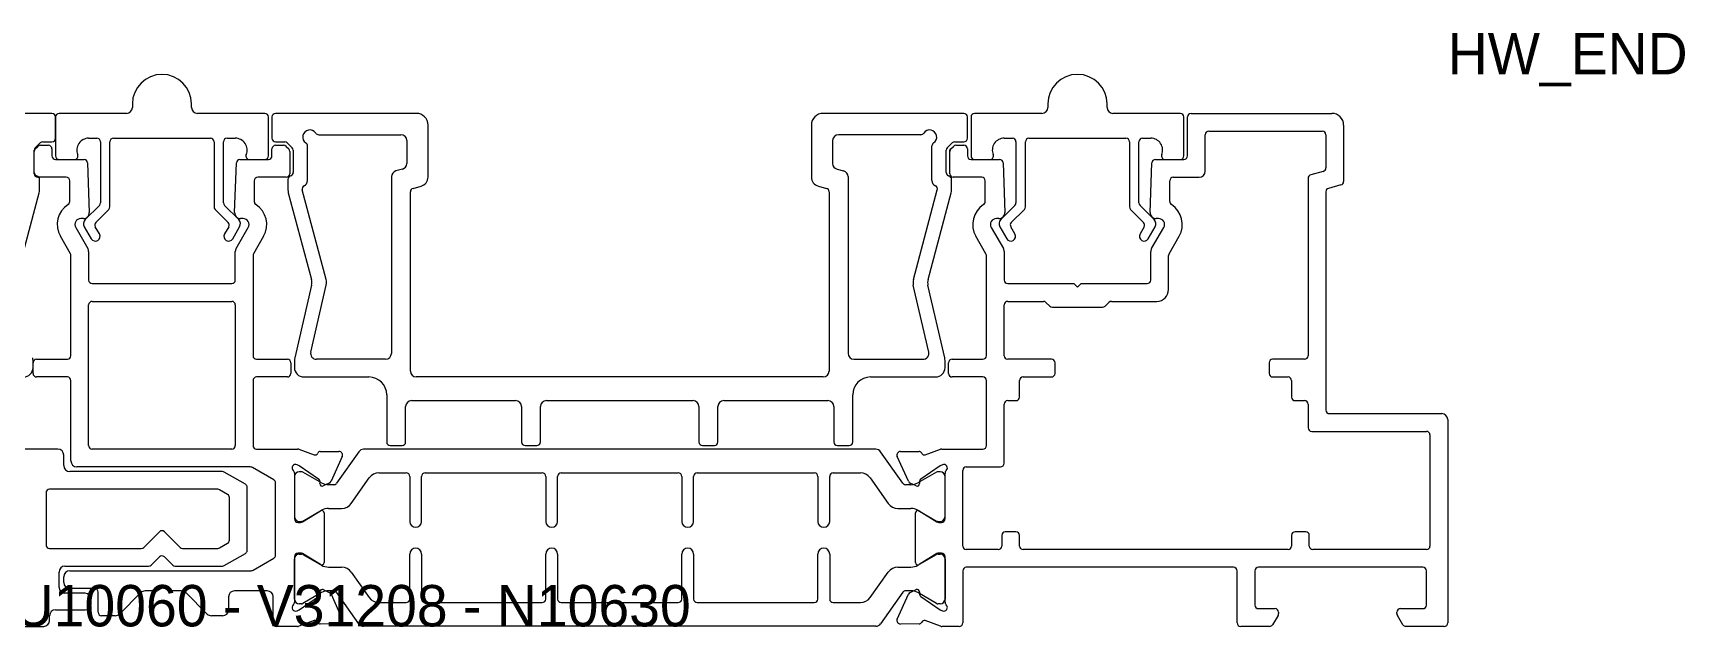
# Model space of a CAD drawing. Header units: metres. Extents: x 0 to 238, y -1 to 50.
# Drawn here: x 97.9 to 237.6, y 0 to 50.2 of the extents above; entities that cross this region are included whole.
import ezdxf

# ---------------------------------------------------------------- set-up
doc = ezdxf.new("R2010")
doc.units = ezdxf.units.M

msp = doc.modelspace()

# ---------------------------------------------------------------- linework, layer by layer
for p, q in [((99.5013, 43.400009), (87.6013, 43.400009)), ((105.8013, 43.400009), (100.1013, 43.400009)), ((106.3013, 44.200009), (106.3013, 43.900009)), ((111.3013, 43.900009), (111.3013, 44.200009)), ((117.5013, 43.400009), (111.8013, 43.400009)), ((130.302135, 43.400009), (118.402135, 43.400009)), ((176.602135, 43.400009), (164.702135, 43.400009)), ((183.202136, 43.400009), (177.502136, 43.400009)), ((183.702136, 44.200009), (183.702136, 43.900009)), ((188.702136, 43.900009), (188.702136, 44.200009)), ((194.902136, 43.400009), (189.202136, 43.400009)), ((195.802136, 43.400009), (207.702136, 43.400009)), ((99.8013, 43.100009), (99.8013, 39.800009)), ((99.8013, 41.300009), (99.8013, 43.100009)), ((117.8013, 39.800009), (117.8013, 43.100009)), ((118.102135, 43.100009), (118.102135, 41.300009)), ((131.302135, 38.014631), (131.302135, 42.400009)), ((163.702135, 42.400009), (163.702135, 38.014631)), ((176.902135, 41.300009), (176.902135, 43.100009)), ((177.202136, 43.100009), (177.202136, 39.800009)), ((195.202136, 39.800009), (195.202136, 43.100009)), ((195.502136, 39.800009), (195.502136, 43.100009)), ((197.302136, 41.900009), (206.902136, 41.900009)), ((208.702136, 42.400009), (208.702136, 37.632131)), ((98.089168, 40.487877), (98.513432, 40.912141)), ((98.089168, 40.387867), (98.313432, 40.612132)), ((98.525564, 40.7), (99.2013, 40.7)), ((98.725564, 41.000009), (99.5013, 41.000009)), ((102.6013, 41.300009), (103.3013, 41.300009)), ((103.6013, 41.000009), (103.6013, 35.824273)), ((104.4013, 35.492902), (104.4013, 41.000009)), ((104.7013, 41.300009), (112.9013, 41.300009)), ((113.2013, 41.000009), (113.2013, 35.492902)), ((114.0013, 35.824273), (114.0013, 41.000009)), ((114.3013, 41.300009), (115.0013, 41.300009)), ((118.4013, 40.7), (119.077036, 40.7)), ((118.402135, 41.000009), (119.177871, 41.000009)), ((119.289168, 40.612132), (119.513432, 40.387867)), ((119.390003, 40.912141), (119.814267, 40.487877)), ((121.102135, 37.719249), (121.102135, 40.651677)), ((122.050466, 41.600009), (129.002135, 41.600009)), ((129.502135, 41.100009), (129.502135, 39.167049)), ((165.502135, 41.100009), (165.502135, 39.167049)), ((172.953803, 41.600009), (166.002135, 41.600009)), ((173.902135, 37.719249), (173.902135, 40.651677)), ((175.190003, 40.487877), (175.614267, 40.912141)), ((175.490004, 40.387877), (175.714268, 40.612141)), ((175.826399, 41.000009), (176.602135, 41.000009)), ((175.9264, 40.700009), (176.602136, 40.700009)), ((180.002136, 41.300009), (180.702136, 41.300009)), ((181.002136, 41.000009), (181.002136, 35.824273)), ((181.802136, 35.492902), (181.802136, 41.000009)), ((182.102136, 41.300009), (190.302136, 41.300009)), ((190.602136, 41.000009), (190.602136, 35.492902)), ((191.402136, 35.824273), (191.402136, 41.000009)), ((191.702136, 41.300009), (192.402136, 41.300009)), ((197.002136, 38.500009), (197.002136, 41.600009)), ((207.202136, 41.600009), (207.202136, 38.783121)), ((98.0013, 38.406049), (98.0013, 40.275745)), ((98.0013, 38.3), (98.0013, 40.175735)), ((99.5013, 40.4), (99.5013, 39.8)), ((99.8013, 39.5), (102.211593, 39.5)), ((100.1013, 39.500009), (101.4013, 39.500009)), ((102.511411, 39.210469), (102.657834, 35.017449)), ((114.944766, 35.017449), (115.091189, 39.210469)), ((115.391007, 39.5), (117.8013, 39.5)), ((116.2013, 39.500009), (117.5013, 39.500009)), ((118.1013, 39.8), (118.1013, 40.4)), ((119.6013, 40.175735), (119.6013, 38.3)), ((119.902135, 40.275745), (119.902135, 38.406049)), ((175.102135, 38.406049), (175.102135, 40.275745)), ((175.402136, 40.300009), (175.490004, 40.387877)), ((175.402136, 40.175745), (175.402136, 40.300009)), ((175.402136, 38.300009), (175.402136, 40.175745)), ((176.902136, 40.400009), (176.902136, 39.800009)), ((177.202136, 39.500009), (179.612429, 39.500009)), ((177.502136, 39.500009), (178.802136, 39.500009)), ((179.912246, 39.210479), (180.05867, 35.017459)), ((192.345601, 35.017459), (192.492025, 39.210479)), ((192.791842, 39.500009), (195.202136, 39.500009)), ((193.602136, 39.500009), (194.902136, 39.500009)), ((98.262564, 38.099523), (98.193606, 38.126045)), ((100.7013, 38), (98.3013, 38)), ((98.45487, 36.935042), (98.45487, 37.819519)), ((119.3013, 38), (116.9013, 38)), ((119.448564, 37.819519), (119.448564, 36.935042)), ((119.709829, 38.126045), (119.640871, 38.099523)), ((128.202135, 38.052104), (128.202135, 23.100009)), ((129.130966, 38.683931), (128.573304, 38.535221)), ((165.873304, 38.683931), (166.430966, 38.535221)), ((166.802135, 38.052104), (166.802135, 23.100009)), ((175.363399, 38.099523), (175.294441, 38.126045)), ((175.555705, 36.935042), (175.555705, 37.819519)), ((178.102136, 38.000009), (175.702136, 38.000009)), ((194.302136, 38.000009), (196.502136, 38.000009)), ((205.702136, 37.920801), (205.702136, 22.900009)), ((206.979781, 38.493344), (205.92449, 38.210579)), ((96.465327, 29.34021), (98.421132, 36.677478)), ((101.0013, 35.936708), (101.0013, 37.7)), ((116.6013, 37.7), (116.6013, 35.936708)), ((119.482303, 36.677478), (121.438107, 29.34021)), ((122.674454, 29.361046), (120.659251, 36.921151)), ((129.802135, 21.600009), (129.802135, 36.769525)), ((130.024836, 37.059396), (130.708265, 37.241644)), ((164.296005, 37.241644), (164.979434, 37.059396)), ((165.202135, 36.769525), (165.202135, 21.600009)), ((172.329816, 29.361046), (174.345019, 36.921151)), ((173.566162, 29.34021), (175.521967, 36.677478)), ((178.402136, 35.936717), (178.402136, 37.700009)), ((194.002136, 35.936717), (194.002136, 37.700009)), ((207.202136, 36.769811), (207.202136, 18.300009)), ((208.479781, 37.342353), (207.42449, 37.059589)), ((103.513433, 35.612141), (102.316249, 34.414958)), ((103.207484, 34.174822), (104.313433, 35.28077)), ((113.289168, 35.28077), (114.395117, 34.174822)), ((115.286352, 34.414958), (114.089168, 35.612141)), ((180.914269, 35.612141), (179.717085, 34.414958)), ((180.60832, 34.174822), (181.714269, 35.28077)), ((190.690004, 35.28077), (191.795953, 34.174822)), ((192.687188, 34.414958), (191.490004, 35.612141)), ((101.508917, 33.75), (102.534313, 31.973961)), ((102.158139, 34.5), (101.941929, 34.5)), ((102.23679, 33.811405), (102.820901, 32.799695)), ((103.513721, 33.199695), (103.159808, 33.81269)), ((114.442793, 33.81269), (114.08888, 33.199695)), ((114.7817, 32.799695), (115.365811, 33.811405)), ((115.068287, 31.973961), (116.093684, 33.75)), ((115.660671, 34.5), (115.444461, 34.5)), ((178.909752, 33.750009), (179.935148, 31.973971)), ((179.558974, 34.500009), (179.342765, 34.500009)), ((179.637626, 33.811405), (180.221737, 32.799695)), ((180.914557, 33.199695), (180.560644, 33.81269)), ((191.843629, 33.81269), (191.489716, 33.199695)), ((192.182536, 32.799695), (192.766647, 33.811405)), ((192.469123, 31.973971), (193.494519, 33.750009)), ((193.061506, 34.500009), (192.845297, 34.500009)), ((101.061132, 31.525585), (100.209879, 33)), ((117.392722, 33), (116.541468, 31.525585)), ((178.461968, 31.525594), (177.610714, 33.000009)), ((193.942328, 31.525637), (194.793557, 33.000009)), ((101.1013, 22.9), (101.101325, 31.375585)), ((102.6013, 31.723961), (102.6013, 29.3)), ((115.0013, 29.3), (115.0013, 31.723961)), ((116.501275, 31.375585), (116.5013, 22.9)), ((178.50216, 22.900009), (178.50216, 31.375594)), ((180.002136, 31.723971), (180.002136, 29.300009)), ((192.402136, 29.300009), (192.402136, 31.723971)), ((193.902136, 28.500009), (193.902136, 31.375637)), ((102.9013, 29), (114.7013, 29)), ((121.446237, 28.857786), (120.027744, 22.71098)), ((121.375003, 23.212439), (122.682584, 28.878622)), ((173.629267, 23.212439), (172.321686, 28.878622)), ((174.976526, 22.71098), (173.558032, 28.857786)), ((180.302136, 29.000009), (185.902136, 29.000009)), ((185.902136, 29.000009), (186.202136, 28.700009)), ((186.202136, 28.700009), (186.502136, 29.000009)), ((186.502136, 29.000009), (192.102136, 29.000009)), ((102.6013, 15.3), (102.6013, 27.2)), ((102.9013, 27.5), (114.7013, 27.5)), ((115.0013, 27.2), (115.0013, 15.3)), ((180.00216, 22.900009), (180.00216, 27.200009)), ((180.30216, 27.500009), (183.327871, 27.500009)), ((183.540004, 27.412141), (183.864268, 27.087877)), ((184.0764, 27.000009), (188.327871, 27.000009)), ((188.540004, 27.087877), (188.864268, 27.412141)), ((189.0764, 27.500009), (192.902136, 27.500009)), ((97.9013, 21.900009), (97.9013, 22.486121)), ((98.2013, 22.6), (100.8013, 22.6)), ((116.8013, 22.6), (119.4013, 22.6)), ((120.002135, 22.486121), (120.002135, 21.900009)), ((127.702135, 22.600009), (121.862199, 22.600009)), ((167.302135, 22.600009), (173.142071, 22.600009)), ((175.002135, 21.900009), (175.002135, 22.486121)), ((175.60216, 22.600009), (178.20216, 22.600009)), ((184.00216, 22.600009), (180.30216, 22.600009)), ((205.402136, 22.600009), (202.702136, 22.600009)), ((97.9013, 21.4), (97.9013, 22.3)), ((100.8013, 21.1), (98.2013, 21.1)), ((119.4013, 21.1), (116.8013, 21.1)), ((119.7013, 22.3), (119.7013, 21.4)), ((120.802135, 21.100009), (126.302135, 21.100009)), ((164.702135, 21.100009), (130.302135, 21.100009)), ((168.702135, 21.100009), (174.202135, 21.100009)), ((175.30216, 21.400009), (175.30216, 22.300009)), ((178.20216, 21.100009), (175.60216, 21.100009)), ((181.60216, 21.100009), (184.00216, 21.100009)), ((184.30216, 21.400009), (184.30216, 22.300009)), ((202.402136, 22.300009), (202.402136, 21.400009)), ((202.702136, 21.100009), (204.002136, 21.100009)), ((101.1013, 14), (101.1013, 20.8)), ((116.5013, 20.8), (116.5013, 15.3)), ((127.802135, 19.600009), (127.802135, 15.600009)), ((167.202135, 15.600009), (167.202135, 19.600009)), ((178.50216, 15.300009), (178.50216, 20.800009)), ((181.30216, 19.400009), (181.30216, 20.800009)), ((204.302136, 20.800009), (204.302136, 19.400009)), ((129.402135, 15.600009), (129.402135, 18.600009)), ((129.902135, 19.100009), (138.702135, 19.100009)), ((139.202135, 18.600009), (139.202135, 15.600009)), ((140.802135, 15.600009), (140.802135, 18.600009)), ((141.302135, 19.100009), (153.702135, 19.100009)), ((154.202135, 18.600009), (154.202135, 15.600009)), ((155.802135, 15.600009), (155.802135, 18.600009)), ((156.302135, 19.100009), (165.102135, 19.100009)), ((165.602135, 18.600009), (165.602135, 15.600009)), ((180.00216, 13.800009), (180.00216, 18.800009)), ((180.30216, 19.100009), (181.00216, 19.100009)), ((204.602136, 19.100009), (205.402136, 19.100009)), ((205.702136, 18.800009), (205.702136, 16.800009)), ((207.502136, 18.000009), (217.002136, 18.000009)), ((217.502136, 17.500009), (217.502136, 0.300009)), ((206.002136, 16.500009), (215.702136, 16.500009)), ((216.002136, 16.200009), (216.002136, 6.800009)), ((100.000885, 15), (97.232061, 15)), ((100.500885, 13.6), (100.500885, 14.5)), ((114.7013, 15), (102.9013, 15)), ((116.8013, 15), (120.270074, 15)), ((120.371588, 14.982302), (121.673477, 14.514154)), ((122.187375, 14.793872), (123.766303, 14.80433)), ((124.041016, 14.379354), (123.092366, 12.273839)), ((125.444788, 14.773289), (123.563349, 12.111525)), ((169.151183, 14.984687), (125.853088, 14.984687)), ((128.102135, 15.300009), (129.102135, 15.300009)), ((139.502135, 15.300009), (140.502135, 15.300009)), ((154.502135, 15.300009), (155.502135, 15.300009)), ((165.902135, 15.300009), (166.902135, 15.300009)), ((171.440922, 12.111525), (169.559483, 14.773289)), ((171.911955, 12.273839), (170.963305, 14.379354)), ((171.238018, 14.80433), (172.816946, 14.793872)), ((173.330843, 14.514154), (174.632758, 14.982312)), ((174.734272, 15.000009), (178.20216, 15.000009)), ((113.9205, 13.1), (101.000885, 13.1)), ((116.204755, 13.5), (101.6013, 13.5)), ((115.850885, 12.031902), (114.0705, 13.059807)), ((118.250885, 12.404121), (116.453285, 13.433857)), ((120.002136, 12.684687), (120.002136, 9.284687)), ((120.00216, 12.952786), (120.00216, 9.1)), ((120.406896, 13.592725), (120.224187, 13.674072)), ((120.60858, 13.084687), (120.402136, 13.084687)), ((122.035653, 12.468259), (120.406896, 13.592725)), ((122.290468, 12.145264), (120.708525, 13.057924)), ((127.147466, 12.984687), (129.452136, 12.984687)), ((129.752136, 12.684687), (129.752136, 8.884687)), ((130.752136, 8.884687), (130.752136, 12.684687)), ((131.052136, 12.984687), (140.952136, 12.984687)), ((141.252136, 12.684687), (141.252136, 8.884687)), ((142.252136, 8.884687), (142.252136, 12.684687)), ((142.552136, 12.984687), (152.452136, 12.984687)), ((152.752136, 12.684687), (152.752136, 8.884687)), ((153.752136, 8.884687), (153.752136, 12.684687)), ((154.052136, 12.984687), (163.952136, 12.984687)), ((164.252136, 12.684687), (164.252136, 8.884687)), ((165.252136, 8.884687), (165.252136, 12.684687)), ((165.552136, 12.984687), (167.856805, 12.984687)), ((174.295747, 13.057924), (172.713803, 12.145264)), ((174.597424, 13.592725), (172.968668, 12.468259)), ((174.602136, 13.084687), (174.395691, 13.084687)), ((174.780133, 13.674072), (174.597424, 13.592725)), ((175.002136, 9.284687), (175.002136, 12.684687)), ((175.00216, 9.1), (175.00216, 12.952786)), ((176.50216, 6.800009), (176.50216, 13.200009)), ((176.80216, 13.500009), (179.70216, 13.500009)), ((99, 11.3), (99, 6.9)), ((113.518576, 11.6), (99.3, 11.6)), ((114.350885, 11.165876), (113.668576, 11.559807)), ((116.000885, 6.427905), (116.000885, 11.772094)), ((118.400885, 6.027905), (118.400885, 12.144313)), ((122.154934, 12.082118), (122.164236, 12.197212)), ((122.94743, 12.126028), (122.440007, 11.885309)), ((123.318369, 11.984687), (122.890135, 11.984687)), ((124.808045, 10.407482), (126.330866, 12.561891)), ((168.673405, 12.561891), (170.196226, 10.407482)), ((172.114136, 11.984687), (171.685902, 11.984687)), ((172.564314, 11.885309), (172.056891, 12.126028)), ((172.840084, 12.197212), (172.849386, 12.082118)), ((114.500885, 7.293931), (114.500885, 10.906069)), ((120.708525, 8.911449), (122.290468, 9.824109)), ((122.890135, 9.984687), (123.991446, 9.984687)), ((171.012825, 9.984687), (172.114136, 9.984687)), ((172.713803, 9.824109), (174.295747, 8.911449)), ((120.30216, 8.8), (120.523354, 8.8)), ((120.402136, 8.884687), (120.60858, 8.884687)), ((120.679656, 8.843934), (122.197958, 9.77071)), ((122.50216, 9.6), (122.50216, 5.4)), ((172.50216, 5.4), (172.50216, 9.6)), ((172.806362, 9.77071), (174.324664, 8.843934)), ((174.395691, 8.884687), (174.602136, 8.884687)), ((174.480967, 8.8), (174.70216, 8.8)), ((107.267432, 6.687868), (108.588753, 8.009188)), ((109.013017, 8.009188), (110.334337, 6.687868)), ((113.668576, 6.640192), (114.350885, 7.034123)), ((179.802136, 7.700009), (179.802136, 6.800009)), ((181.002136, 8.000009), (180.102136, 8.000009)), ((181.302136, 6.800009), (181.302136, 7.700009)), ((204.302136, 7.700009), (204.302136, 6.800009)), ((205.502136, 8.000009), (204.602136, 8.000009)), ((205.802136, 6.800009), (205.802136, 7.700009)), ((99.3, 6.6), (107.0553, 6.6)), ((107.888753, 5.187868), (108.588753, 5.887868)), ((109.013017, 5.887868), (109.713017, 5.187868)), ((110.546469, 6.6), (113.518576, 6.6)), ((114.0705, 5.140192), (115.850885, 6.168098)), ((116.51691, 4.766987), (118.250885, 5.768098)), ((120.002136, 2.315312), (120.002136, 5.715312)), ((120.00216, 5.9), (120.00216, 2.047213)), ((120.523354, 6.2), (120.30216, 6.2)), ((120.402136, 6.115312), (120.60858, 6.115312)), ((122.197958, 5.229289), (120.679656, 6.156065)), ((120.708525, 6.08855), (122.290468, 5.17589)), ((129.752136, 2.315312), (129.752136, 6.115312)), ((130.752136, 6.115312), (130.752136, 2.315312)), ((141.252136, 2.315312), (141.252136, 6.115312)), ((142.252136, 6.115312), (142.252136, 2.315312)), ((152.752136, 2.315312), (152.752136, 6.115312)), ((153.752136, 6.115312), (153.752136, 2.315312)), ((164.252136, 2.315312), (164.252136, 6.115312)), ((165.252136, 6.115312), (165.252136, 2.315312)), ((172.713803, 5.17589), (174.295747, 6.08855)), ((174.324664, 6.156065), (172.806362, 5.229289)), ((174.395691, 6.115312), (174.602136, 6.115312)), ((174.70216, 6.2), (174.480967, 6.2)), ((175.002136, 5.715312), (175.002136, 2.315312)), ((175.00216, 2.047213), (175.00216, 5.9)), ((179.502136, 6.500009), (176.80216, 6.500009)), ((204.002136, 6.500009), (181.602136, 6.500009)), ((215.702136, 6.500009), (206.102136, 6.500009)), ((100.100469, 3.3), (100.100469, 4.6)), ((100.500885, 3.7), (100.500885, 4.2)), ((100.600469, 5.1), (107.676621, 5.1)), ((101.000885, 4.7), (116.26691, 4.7)), ((109.925149, 5.1), (113.9205, 5.1)), ((122.890135, 5.015312), (123.991446, 5.015312)), ((124.808045, 4.592517), (126.330866, 2.438108)), ((168.673405, 2.438108), (170.196226, 4.592517)), ((171.012825, 5.015312), (172.114136, 5.015312)), ((176.502136, 4.700009), (176.502136, 0.300009)), ((199.402136, 5.000009), (176.802136, 5.000009)), ((199.702136, 0.300009), (199.702136, 4.700009)), ((201.202136, 4.700009), (201.202136, 1.800009)), ((215.402136, 5.000009), (201.502136, 5.000009)), ((215.702136, 1.800009), (215.702136, 4.700009)), ((102.300469, 2.8), (100.600469, 2.8)), ((103.100885, 3.2), (101.000885, 3.2)), ((103.400885, 1.2), (103.400885, 2.9)), ((107.016548, 2.853553), (105.209441, 1.046446)), ((108.315698, 3), (107.370101, 3)), ((108.765698, 3.213397), (108.465698, 3.040192)), ((109.365698, 3.040192), (109.065698, 3.213397)), ((110.461294, 3), (109.515698, 3)), ((112.621954, 1.046446), (110.814848, 2.853553)), ((117.700885, 3), (114.93051, 3)), ((122.290468, 2.854735), (120.708525, 1.942075)), ((122.164236, 2.802787), (122.154934, 2.917881)), ((122.440007, 3.11469), (122.94743, 2.873971)), ((123.318369, 3.015312), (122.890135, 3.015312)), ((125.444788, 0.22671), (123.563349, 2.888474)), ((171.440922, 2.888474), (169.559483, 0.22671)), ((172.114136, 3.015312), (171.685902, 3.015312)), ((172.056891, 2.873971), (172.564314, 3.11469)), ((174.295747, 1.942075), (172.713803, 2.854735)), ((172.849386, 2.917881), (172.840084, 2.802787)), ((99.8, 1.4), (102.300469, 1.4)), ((102.800469, 1.9), (102.800469, 2.3)), ((114.43051, 2.5), (114.43051, 1.4)), ((118.200885, 0.3), (118.200885, 2.5)), ((120.224187, 1.325927), (120.406896, 1.407274)), ((120.60858, 1.915312), (120.402136, 1.915312)), ((120.406896, 1.407274), (122.035653, 2.53174)), ((123.092366, 2.72616), (124.041016, 0.620645)), ((127.147466, 2.015312), (129.452136, 2.015312)), ((131.052136, 2.015312), (140.952136, 2.015312)), ((142.552136, 2.015312), (152.452136, 2.015312)), ((154.052136, 2.015312), (163.952136, 2.015312)), ((165.552136, 2.015312), (167.856805, 2.015312)), ((170.963305, 0.620645), (171.911955, 2.72616)), ((172.968668, 2.53174), (174.597424, 1.407274)), ((174.602136, 1.915312), (174.395691, 1.915312)), ((174.597424, 1.407274), (174.780133, 1.325927)), ((201.502136, 1.500009), (202.902136, 1.500009)), ((213.502136, 1.500009), (215.402136, 1.500009)), ((97.232061, 0), (98.8, 0)), ((99.3, 0.5), (99.3, 0.9)), ((104.855887, 0.9), (103.700885, 0.9)), ((113.93051, 0.9), (112.975508, 0.9)), ((120.270597, 0), (118.500885, 0)), ((121.673477, 0.485845), (120.371588, 0.017697)), ((123.766303, 0.195669), (122.187375, 0.206127)), ((169.151183, 0.015312), (125.853088, 0.015312)), ((172.816946, 0.206127), (171.238018, 0.195669)), ((174.632706, 0.017706), (173.330843, 0.485845)), ((176.202136, 0.000009), (174.73422, 0.000009)), ((202.432278, 0.000009), (200.002136, 0.000009)), ((203.159383, 0.928755), (202.689526, 0.14566)), ((203.202136, 1.200009), (203.202136, 1.083104)), ((213.202136, 1.083104), (213.202136, 1.200009)), ((213.714745, 0.14566), (213.244888, 0.928755)), ((217.202136, 0.000009), (213.971993, 0.000009))]:
    msp.add_line(p, q)
for centre, radius, start, end in [((108.8013, 44.200009), 2.5, 0, 180), ((186.202136, 44.200009), 2.5, 0, 180), ((99.5013, 43.100009), 0.3, 0, 90), ((100.1013, 43.100009), 0.3, 90, 180), ((105.8013, 43.900009), 0.5, 270, 0), ((111.8013, 43.900009), 0.5, 180, 270), ((117.5013, 43.100009), 0.3, 0, 90), ((118.402135, 43.100009), 0.3, 90, 180), ((130.302135, 42.400009), 1, 0, 90), ((164.702135, 42.400009), 1, 90, 180), ((176.602135, 43.100009), 0.3, 0, 90), ((177.502136, 43.100009), 0.3, 90, 180), ((183.202136, 43.900009), 0.5, 270, 0), ((189.202136, 43.900009), 0.5, 180, 270), ((194.902136, 43.100009), 0.3, 0, 90), ((195.802136, 43.100009), 0.3, 90, 180), ((207.702136, 42.400009), 1, 0, 90), ((121.302135, 41.400009), 0.6, 33.748989, 236.251011), ((173.702135, 41.400009), 0.6, 303.748989, 146.251011), ((197.302136, 41.600009), 0.3, 90, 180), ((206.902136, 41.600009), 0.3, 0, 90), ((98.525564, 40.4), 0.3, 90, 135), ((98.725564, 40.700009), 0.3, 90, 135), ((99.2013, 40.4), 0.3, 0, 90), ((99.5013, 41.300009), 0.3, 270, 0), ((102.6013, 40.300009), 1, 90, 202.619865), ((103.3013, 41.000009), 0.3, 0, 90), ((104.7013, 41.000009), 0.3, 90, 180), ((112.9013, 41.000009), 0.3, 0, 90), ((114.3013, 41.000009), 0.3, 90, 180), ((115.0013, 40.300009), 1, 337.380135, 90), ((118.4013, 40.4), 0.3, 90, 180), ((118.402135, 41.300009), 0.3, 180, 270), ((119.077036, 40.4), 0.3, 45, 90), ((119.177871, 40.700009), 0.3, 45, 90), ((120.802135, 40.651677), 0.3, 0, 56.251011), ((122.050466, 41.900009), 0.3, 213.748989, 270), ((129.002135, 41.100009), 0.5, 0, 90), ((166.002135, 41.100009), 0.5, 90, 180), ((172.953803, 41.900009), 0.3, 270, 326.251011), ((174.202135, 40.651677), 0.3, 123.748989, 180), ((175.826399, 40.700009), 0.3, 90, 135), ((175.9264, 40.400009), 0.3, 90, 135), ((176.602135, 41.300009), 0.3, 270, 0), ((176.602136, 40.400009), 0.3, 0, 90), ((180.002136, 40.300009), 1, 90, 202.619865), ((180.702136, 41.000009), 0.3, 0, 90), ((182.102136, 41.000009), 0.3, 90, 180), ((190.302136, 41.000009), 0.3, 0, 90), ((191.702136, 41.000009), 0.3, 90, 180), ((192.402136, 40.300009), 1, 337.380135, 90), ((98.3013, 40.275745), 0.3, 135, 180), ((98.3013, 40.175735), 0.3, 135, 180), ((99.8013, 39.8), 0.3, 180, 270), ((100.1013, 39.800009), 0.3, 180, 270), ((101.4013, 39.800009), 0.3, 270, 22.619865), ((102.211593, 39.2), 0.3, 2, 90), ((115.391007, 39.2), 0.3, 90, 178), ((116.2013, 39.800009), 0.3, 157.380135, 270), ((117.5013, 39.800009), 0.3, 270, 0), ((117.8013, 39.8), 0.3, 270, 0), ((119.3013, 40.175735), 0.3, 0, 45), ((119.602135, 40.275745), 0.3, 0, 45), ((129.002135, 39.167049), 0.5, 284.931417, 0), ((166.002135, 39.167049), 0.5, 180, 255.068583), ((175.402135, 40.275745), 0.3, 135, 180), ((175.702136, 40.175745), 0.3, 135, 180), ((177.202136, 39.800009), 0.3, 180, 270), ((177.502136, 39.800009), 0.3, 180, 270), ((178.802136, 39.800009), 0.3, 270, 22.619865), ((179.612429, 39.200009), 0.3, 2, 90), ((192.791842, 39.200009), 0.3, 90, 178), ((193.602136, 39.800009), 0.3, 157.380135, 270), ((194.902136, 39.800009), 0.3, 270, 0), ((195.202136, 39.800009), 0.3, 270, 0), ((98.3013, 38.406049), 0.3, 180, 248.962489), ((98.3013, 38.3), 0.3, 180, 270), ((98.15487, 37.819519), 0.3, 0, 68.962489), ((100.7013, 37.7), 0.3, 0, 90), ((116.9013, 37.7), 0.3, 90, 180), ((119.3013, 38.3), 0.3, 270, 0), ((119.748564, 37.819519), 0.3, 111.037511, 180), ((119.602135, 38.406049), 0.3, 291.037511, 0), ((120.602135, 37.719249), 0.5, 295.705312, 0), ((128.702135, 38.052104), 0.5, 104.931417, 180), ((130.502135, 38.014631), 0.8, 284.931417, 0), ((164.502135, 38.014631), 0.8, 180, 255.068583), ((166.302135, 38.052104), 0.5, 0, 75.068583), ((174.402135, 37.719249), 0.5, 180, 244.294688), ((175.402135, 38.406049), 0.3, 180, 248.962489), ((175.255705, 37.819519), 0.3, 0, 68.962489), ((175.702136, 38.300009), 0.3, 180, 270), ((178.102136, 37.700009), 0.3, 0, 90), ((194.302136, 37.700009), 0.3, 90, 180), ((196.502136, 38.500009), 0.5, 270, 0), ((206.002136, 37.920801), 0.3, 105, 180), ((206.902136, 38.783121), 0.3, 285, 0), ((97.45487, 36.935042), 1, 345.074419, 0), ((120.448564, 36.935042), 1, 180, 194.925581), ((120.949129, 36.99842), 0.3, 115.705312, 194.925581), ((130.102135, 36.769525), 0.3, 104.931417, 180), ((164.902135, 36.769525), 0.3, 0, 75.068583), ((174.055141, 36.99842), 0.3, 345.074419, 64.294688), ((174.555705, 36.935042), 1, 345.074419, 0), ((207.502136, 36.769811), 0.3, 105, 180), ((208.402136, 37.632131), 0.3, 285, 0), ((101.941929, 34), 2, 122.643077, 210), ((100.7013, 35.936708), 0.3, 302.643077, 0), ((102.158139, 35), 0.5, 270, 2), ((103.3013, 35.824273), 0.3, 315, 0), ((104.1013, 35.492902), 0.3, 315, 0), ((113.5013, 35.492902), 0.3, 180, 225), ((114.3013, 35.824273), 0.3, 180, 225), ((115.444461, 35), 0.5, 178, 270), ((116.9013, 35.936708), 0.3, 180, 237.356923), ((115.660671, 34), 2, 330, 57.356923), ((179.342765, 34.000009), 2, 122.643077, 210), ((178.102136, 35.936717), 0.3, 302.643077, 0), ((179.558974, 35.000009), 0.5, 270, 2), ((180.702136, 35.824273), 0.3, 315, 0), ((181.502136, 35.492902), 0.3, 315, 0), ((190.902136, 35.492902), 0.3, 180, 225), ((191.702136, 35.824273), 0.3, 180, 225), ((192.845297, 35.000009), 0.5, 178, 270), ((194.302136, 35.936717), 0.3, 180, 237.356923), ((193.061506, 34.000009), 2, 330, 57.356923), ((101.941929, 34), 0.5, 90, 210), ((102.669803, 34.061405), 0.5, 135, 210), ((103.419616, 33.96269), 0.3, 135, 210), ((114.182985, 33.96269), 0.3, 330, 45), ((114.932798, 34.061405), 0.5, 330, 45), ((115.660671, 34), 0.5, 330, 90), ((179.342765, 34.000009), 0.5, 90, 210), ((180.070639, 34.061405), 0.5, 135, 210), ((180.820452, 33.96269), 0.3, 135, 210), ((191.583821, 33.96269), 0.3, 330, 45), ((192.333634, 34.061405), 0.5, 330, 45), ((193.061506, 34.000009), 0.5, 330, 90), ((103.167311, 32.999695), 0.4, 210, 30), ((114.43529, 32.999695), 0.4, 150, 330), ((180.568147, 32.999695), 0.4, 210, 30), ((191.836126, 32.999695), 0.4, 150, 330), ((100.801325, 31.375585), 0.3, 0, 30), ((102.1013, 31.723961), 0.5, 0, 30), ((115.5013, 31.723961), 0.5, 150, 180), ((116.801275, 31.375585), 0.3, 150, 180), ((178.20216, 31.375594), 0.3, 0, 30), ((179.502136, 31.723971), 0.5, 0, 30), ((192.902136, 31.723971), 0.5, 150, 180), ((194.202136, 31.375637), 0.3, 150, 180), ((120.471846, 29.082646), 1, 347.005383, 14.925581), ((121.708193, 29.103481), 1, 347.005383, 14.925581), ((173.296077, 29.103481), 1, 165.074419, 192.994617), ((174.532424, 29.082646), 1, 165.074419, 192.994617), ((102.9013, 29.3), 0.3, 180, 270), ((114.7013, 29.3), 0.3, 270, 0), ((180.302136, 29.300009), 0.3, 180, 270), ((192.102136, 29.300009), 0.3, 270, 0), ((192.902136, 28.500009), 1, 270, 0), ((102.9013, 27.2), 0.3, 90, 180), ((114.7013, 27.2), 0.3, 0, 90), ((180.30216, 27.200009), 0.3, 90, 180), ((183.327871, 27.200009), 0.3, 45, 90), ((184.0764, 27.300009), 0.3, 225, 270), ((188.327871, 27.300009), 0.3, 270, 315), ((189.0764, 27.200009), 0.3, 90, 135), ((96.9013, 22.486121), 1, 0, 12.994617), ((98.2013, 22.3), 0.3, 90, 180), ((100.8013, 22.9), 0.3, 270, 0), ((116.8013, 22.9), 0.3, 180, 270), ((119.4013, 22.3), 0.3, 0, 90), ((121.002135, 22.486121), 1, 167.005383, 180), ((121.862199, 23.100009), 0.5, 167.005383, 270), ((127.702135, 23.100009), 0.5, 270, 0), ((167.302135, 23.100009), 0.5, 180, 270), ((173.142071, 23.100009), 0.5, 270, 12.994617), ((174.002135, 22.486121), 1, 0, 12.994617), ((175.60216, 22.300009), 0.3, 90, 180), ((178.20216, 22.900009), 0.3, 270, 0), ((180.30216, 22.900009), 0.3, 180, 270), ((184.00216, 22.300009), 0.3, 0, 90), ((202.702136, 22.300009), 0.3, 90, 180), ((205.402136, 22.900009), 0.3, 270, 0), ((97.1013, 21.900009), 0.8, 270, 0), ((98.2013, 21.4), 0.3, 180, 270), ((100.8013, 20.8), 0.3, 0, 90), ((116.8013, 20.8), 0.3, 90, 180), ((119.4013, 21.4), 0.3, 270, 0), ((120.802135, 21.900009), 0.8, 180, 270), ((126.302135, 19.600009), 1.5, 0, 90), ((130.302135, 21.600009), 0.5, 180, 270), ((164.702135, 21.600009), 0.5, 270, 0), ((168.702135, 19.600009), 1.5, 90, 180), ((174.202135, 21.900009), 0.8, 270, 0), ((175.60216, 21.400009), 0.3, 180, 270), ((178.20216, 20.800009), 0.3, 0, 90), ((181.60216, 20.800009), 0.3, 90, 180), ((184.00216, 21.400009), 0.3, 270, 0), ((202.702136, 21.400009), 0.3, 180, 270), ((204.002136, 20.800009), 0.3, 0, 90), ((129.902135, 18.600009), 0.5, 90, 180), ((138.702135, 18.600009), 0.5, 0, 90), ((141.302135, 18.600009), 0.5, 90, 180), ((153.702135, 18.600009), 0.5, 0, 90), ((156.302135, 18.600009), 0.5, 90, 180), ((165.102135, 18.600009), 0.5, 0, 90), ((180.30216, 18.800009), 0.3, 90, 180), ((181.00216, 19.400009), 0.3, 270, 0), ((204.602136, 19.400009), 0.3, 180, 270), ((205.402136, 18.800009), 0.3, 0, 90), ((207.502136, 18.300009), 0.3, 180, 270), ((206.002136, 16.800009), 0.3, 180, 270), ((217.002136, 17.500009), 0.5, 0, 90), ((128.102135, 15.600009), 0.3, 180, 270), ((129.102135, 15.600009), 0.3, 270, 0), ((139.502135, 15.600009), 0.3, 180, 270), ((140.502135, 15.600009), 0.3, 270, 0), ((154.502135, 15.600009), 0.3, 180, 270), ((155.502135, 15.600009), 0.3, 270, 0), ((165.902135, 15.600009), 0.3, 180, 270), ((166.902135, 15.600009), 0.3, 270, 0), ((215.702136, 16.200009), 0.3, 0, 90), ((100.000885, 14.5), 0.5, 0, 90), ((101.6013, 14), 0.5, 180, 270), ((102.9013, 15.3), 0.3, 180, 270), ((114.7013, 15.3), 0.3, 270, 0), ((116.8013, 15.3), 0.3, 180, 270), ((120.270074, 14.7), 0.3, 70.221829, 90), ((121.752996, 14.735291), 0.235, 250.221829, 336), ((122.188931, 14.558878), 0.235, 90, 156), ((123.76829, 14.504336), 0.3, 335.379459, 90), ((125.853088, 14.484687), 0.5, 90, 144.745828), ((169.151183, 14.484687), 0.5, 35.254172, 90), ((171.236031, 14.504336), 0.3, 90, 204.620541), ((172.81539, 14.558878), 0.235, 24, 90), ((173.251324, 14.735291), 0.235, 204, 289.778171), ((174.734272, 14.700009), 0.3, 90, 109.778171), ((178.20216, 15.300009), 0.3, 270, 0), ((101.000885, 13.6), 0.5, 180, 270), ((113.9205, 12.8), 0.3, 60, 90), ((116.204755, 13), 0.5, 60.194203, 90), ((120.102185, 13.39999), 0.300009, 66.004713, 228.187329), ((119.70216, 12.952786), 0.3, 0, 48.187329), ((120.402136, 12.684687), 0.4, 90, 180), ((120.60858, 12.884687), 0.2, 60.018361, 90), ((127.147466, 11.984687), 1, 90, 144.745828), ((129.452136, 12.684687), 0.3, 0, 90), ((131.052136, 12.684687), 0.3, 90, 180), ((140.952136, 12.684687), 0.3, 0, 90), ((142.552136, 12.684687), 0.3, 90, 180), ((152.452136, 12.684687), 0.3, 0, 90), ((154.052136, 12.684687), 0.3, 90, 180), ((163.952136, 12.684687), 0.3, 0, 90), ((165.552136, 12.684687), 0.3, 90, 180), ((167.856805, 11.984687), 1, 35.254172, 90), ((174.395691, 12.884687), 0.2, 90, 119.981639), ((174.602136, 12.684687), 0.4, 0, 90), ((174.902136, 13.39999), 0.300009, 311.812671, 113.995287), ((175.30216, 12.952786), 0.3, 131.812671, 180), ((176.80216, 13.200009), 0.3, 90, 180), ((179.70216, 13.800009), 0.3, 270, 0), ((99.3, 11.3), 0.3, 90, 180), ((113.518576, 11.3), 0.3, 60, 90), ((115.700885, 11.772094), 0.3, 0, 60), ((118.100885, 12.144313), 0.3, 0, 60), ((121.865211, 12.221379), 0.3, 355.379459, 55.379459), ((122.354284, 12.066006), 0.2, 175.379459, 295.379459), ((122.890135, 13.184687), 1.2, 240.018361, 270), ((122.818846, 12.397074), 0.3, 295.379459, 335.745828), ((123.318369, 12.284687), 0.3, 270, 324.745828), ((171.685902, 12.284687), 0.3, 215.254172, 270), ((172.185474, 12.397074), 0.3, 204.254172, 244.620541), ((172.114136, 13.184687), 1.2, 270, 299.981639), ((172.650036, 12.066006), 0.2, 244.620541, 4.620541), ((173.139109, 12.221379), 0.3, 124.620541, 184.620541), ((114.200885, 10.906069), 0.3, 0, 60), ((122.30216, 9.6), 0.2, 0, 121.4), ((122.890135, 8.784687), 1.2, 90, 119.981639), ((123.991446, 10.984687), 1, 270, 324.745828), ((171.012825, 10.984687), 1, 215.254172, 270), ((172.114136, 8.784687), 1.2, 60.018361, 90), ((172.70216, 9.6), 0.2, 58.6, 180), ((120.402136, 9.284687), 0.4, 180, 270), ((120.30216, 9.1), 0.3, 180, 270), ((120.523354, 9.1), 0.3, 270, 301.4), ((120.60858, 9.084687), 0.2, 270, 299.981639), ((130.252136, 8.884687), 0.5, 180, 0), ((141.752136, 8.884687), 0.5, 180, 0), ((153.252136, 8.884687), 0.5, 180, 0), ((164.752136, 8.884687), 0.5, 180, 0), ((174.395691, 9.084687), 0.2, 240.018361, 270), ((174.480967, 9.1), 0.3, 238.6, 270), ((174.602136, 9.284687), 0.4, 270, 0), ((174.70216, 9.1), 0.3, 270, 0), ((108.800885, 7.797056), 0.3, 45, 135), ((114.200885, 7.293931), 0.3, 300, 0), ((180.102136, 7.700009), 0.3, 90, 180), ((181.002136, 7.700009), 0.3, 0, 90), ((204.602136, 7.700009), 0.3, 90, 180), ((205.502136, 7.700009), 0.3, 0, 90), ((99.3, 6.9), 0.3, 180, 270), ((107.0553, 6.9), 0.3, 270, 315), ((108.800885, 5.675736), 0.3, 45, 135), ((110.546469, 6.9), 0.3, 225, 270), ((113.518576, 6.9), 0.3, 270, 300), ((115.700885, 6.427905), 0.3, 300, 0), ((118.100885, 6.027905), 0.3, 300, 0), ((120.402136, 5.715312), 0.4, 90, 180), ((120.30216, 5.9), 0.3, 90, 180), ((120.523354, 5.9), 0.3, 58.6, 90), ((120.60858, 5.915312), 0.2, 60.018361, 90), ((130.252136, 6.115312), 0.5, 0, 180), ((141.752136, 6.115312), 0.5, 0, 180), ((153.252136, 6.115312), 0.5, 0, 180), ((164.752136, 6.115312), 0.5, 0, 180), ((174.395691, 5.915312), 0.2, 90, 119.981639), ((174.480967, 5.9), 0.3, 90, 121.4), ((174.602136, 5.715312), 0.4, 0, 90), ((174.70216, 5.9), 0.3, 0, 90), ((176.80216, 6.800009), 0.3, 180, 270), ((179.502136, 6.800009), 0.3, 270, 0), ((181.602136, 6.800009), 0.3, 180, 270), ((204.002136, 6.800009), 0.3, 270, 0), ((206.102136, 6.800009), 0.3, 180, 270), ((215.702136, 6.800009), 0.3, 270, 0), ((100.600469, 4.6), 0.5, 90, 180), ((101.000885, 4.2), 0.5, 90, 180), ((107.676621, 5.4), 0.3, 270, 315), ((109.925149, 5.4), 0.3, 225, 270), ((113.9205, 5.4), 0.3, 270, 300), ((116.26691, 5.2), 0.5, 270, 300), ((122.30216, 5.4), 0.2, 238.6, 0), ((122.890135, 6.215312), 1.2, 240.018361, 270), ((123.991446, 4.015312), 1, 35.254172, 90), ((171.012825, 4.015312), 1, 90, 144.745828), ((172.114136, 6.215312), 1.2, 270, 299.981639), ((172.70216, 5.4), 0.2, 180, 301.4), ((176.802136, 4.700009), 0.3, 90, 180), ((199.402136, 4.700009), 0.3, 0, 90), ((201.502136, 4.700009), 0.3, 90, 180), ((215.402136, 4.700009), 0.3, 0, 90), ((100.600469, 3.3), 0.5, 180, 270), ((101.000885, 3.7), 0.5, 180, 270), ((102.300469, 2.3), 0.5, 0, 90), ((103.100885, 2.9), 0.3, 0, 90), ((107.370101, 2.5), 0.5, 90, 135), ((108.315698, 3.3), 0.3, 270, 300), ((108.915698, 2.953589), 0.3, 60, 120), ((109.515698, 3.3), 0.3, 240, 270), ((110.461294, 2.5), 0.5, 45, 90), ((114.93051, 2.5), 0.5, 90, 180), ((117.700885, 2.5), 0.5, 0, 90), ((121.865211, 2.77862), 0.3, 304.620541, 4.620541), ((122.354284, 2.933993), 0.2, 64.620541, 184.620541), ((122.890135, 1.815312), 1.2, 90, 119.981639), ((122.818846, 2.602925), 0.3, 24.254172, 64.620541), ((123.318369, 2.715312), 0.3, 35.254172, 90), ((171.685902, 2.715312), 0.3, 90, 144.745828), ((172.185474, 2.602925), 0.3, 115.379459, 155.745828), ((172.114136, 1.815312), 1.2, 60.018361, 90), ((172.650036, 2.933993), 0.2, 355.379459, 115.379459), ((173.139109, 2.77862), 0.3, 175.379459, 235.379459), ((99.8, 0.9), 0.5, 90, 180), ((102.300469, 1.9), 0.5, 270, 0), ((113.93051, 1.4), 0.5, 270, 0), ((120.102185, 1.600009), 0.300009, 131.812671, 293.995287), ((119.70216, 2.047213), 0.3, 311.812671, 0), ((120.402136, 2.315312), 0.4, 180, 270), ((120.60858, 2.115312), 0.2, 270, 299.981639), ((127.147466, 3.015312), 1, 215.254172, 270), ((129.452136, 2.315312), 0.3, 270, 0), ((131.052136, 2.315312), 0.3, 180, 270), ((140.952136, 2.315312), 0.3, 270, 0), ((142.552136, 2.315312), 0.3, 180, 270), ((152.452136, 2.315312), 0.3, 270, 0), ((154.052136, 2.315312), 0.3, 180, 270), ((163.952136, 2.315312), 0.3, 270, 0), ((165.552136, 2.315312), 0.3, 180, 270), ((167.856805, 3.015312), 1, 270, 324.745828), ((174.395691, 2.115312), 0.2, 240.018361, 270), ((174.602136, 2.315312), 0.4, 270, 0), ((174.902136, 1.600009), 0.300009, 246.004713, 48.187329), ((175.30216, 2.047213), 0.3, 180, 228.187329), ((201.502136, 1.800009), 0.3, 180, 270), ((202.902136, 1.200009), 0.3, 0, 90), ((213.502136, 1.200009), 0.3, 90, 180), ((215.402136, 1.800009), 0.3, 270, 0), ((98.8, 0.5), 0.5, 270, 0), ((103.700885, 1.2), 0.3, 180, 270), ((104.855887, 1.4), 0.5, 270, 315), ((112.975508, 1.4), 0.5, 225, 270), ((118.500885, 0.3), 0.3, 180, 270), ((120.270074, 0.3), 0.3, 270, 289.778171), ((121.752996, 0.264708), 0.235, 24, 109.778171), ((122.188931, 0.441121), 0.235, 204, 270), ((123.76829, 0.495663), 0.3, 270, 24.620541), ((125.853088, 0.515312), 0.5, 215.254172, 270), ((169.151183, 0.515312), 0.5, 270, 324.745828), ((171.236031, 0.495663), 0.3, 155.379459, 270), ((172.81539, 0.441121), 0.235, 270, 336), ((173.251324, 0.264708), 0.235, 70.221829, 156), ((174.73422, 0.300009), 0.3, 250.221829, 270), ((176.202136, 0.300009), 0.3, 270, 0), ((200.002136, 0.300009), 0.3, 180, 270), ((202.432278, 0.300009), 0.3, 270, 329.036244), ((202.902136, 1.083104), 0.3, 329.036244, 0), ((213.502136, 1.083104), 0.3, 180, 210.963757), ((213.971993, 0.300009), 0.3, 210.963757, 270), ((217.202136, 0.300009), 0.3, 270, 0)]:
    msp.add_arc(centre, radius, start, end)

# ---------------------------------------------------------------- texts
for tag, p in [('HW_END', (217.502136, 46.700009)), ('DESC:U10061 - V31208 - N10630 - N10630 - U10060 - V31208 - N10630', (0, 0))]:
    msp.add_attdef(tag, p, '', height=3.5)

doc.saveas('drawing.dxf')
